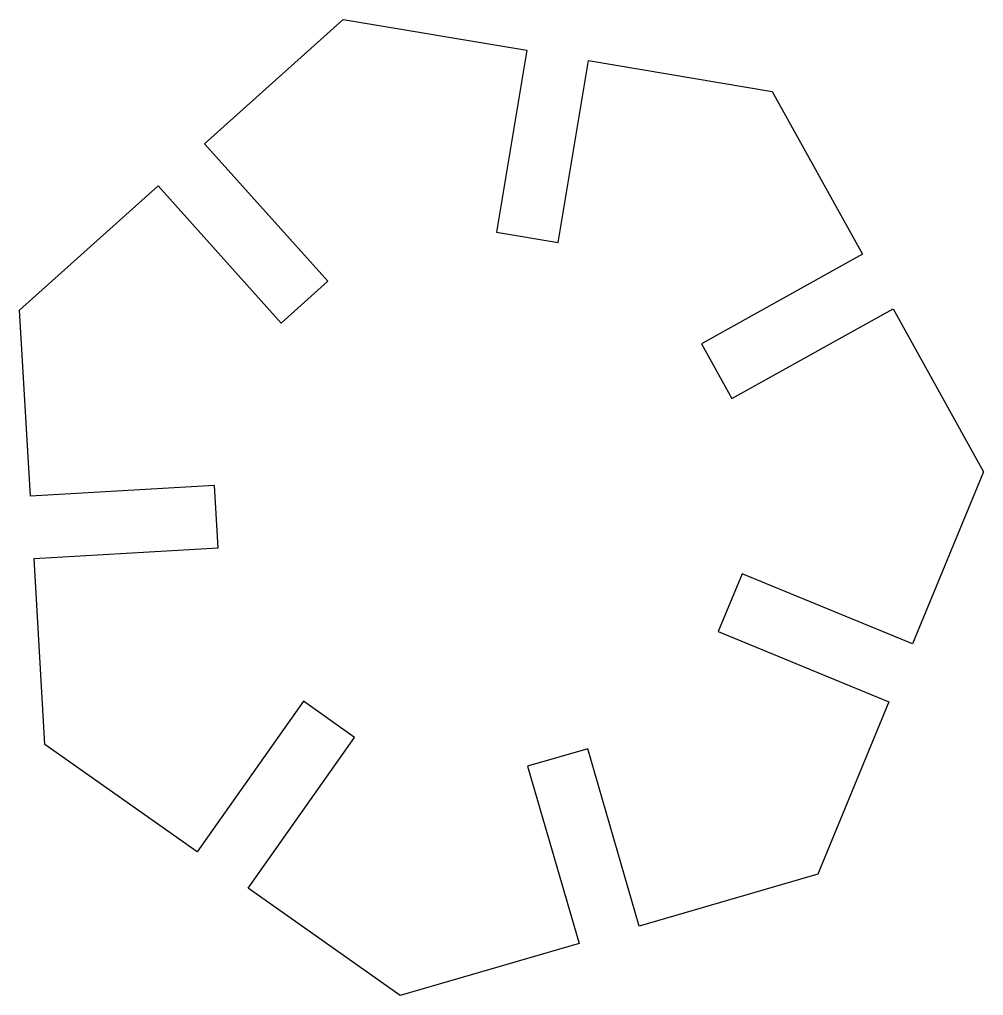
# Model space of a CAD drawing. Header units: millimetres. Extents: x -23.1 to 25, y -24.7 to 24.
import ezdxf

# ---------------------------------------------------------------- set-up
doc = ezdxf.new("R2010")
doc.units = ezdxf.units.MM
doc.layers.get('0').update_dxf_attribs({"linetype": 'CONTINUOUS'})

msp = doc.modelspace()

# ---------------------------------------------------------------- linework, layer by layer
msp.add_lwpolyline([(-10.063, 8.872), (-7.741, 10.956), (-13.888, 17.802), (-6.978, 24.007), (2.182, 22.473), (0.662, 13.399), (3.739, 12.884), (5.259, 21.957), (14.419, 20.423), (18.93, 12.305), (10.889, 7.836), (12.404, 5.109), (20.446, 9.578), (24.957, 1.461), (21.424, -7.128), (12.916, -3.627), (11.728, -6.513), (20.236, -10.013), (16.703, -18.602), (7.785, -21.194), (5.217, -12.359), (2.221, -13.23), (4.789, -22.065), (-4.129, -24.657), (-11.716, -19.3), (-6.41, -11.785), (-8.959, -9.985), (-14.265, -17.501), (-21.852, -12.145), (-22.395, -2.873), (-13.21, -2.336), (-13.393, 0.779), (-22.577, 0.241), (-23.12, 9.513), (-16.209, 15.717)], close=True)

doc.saveas('drawing.dxf')
